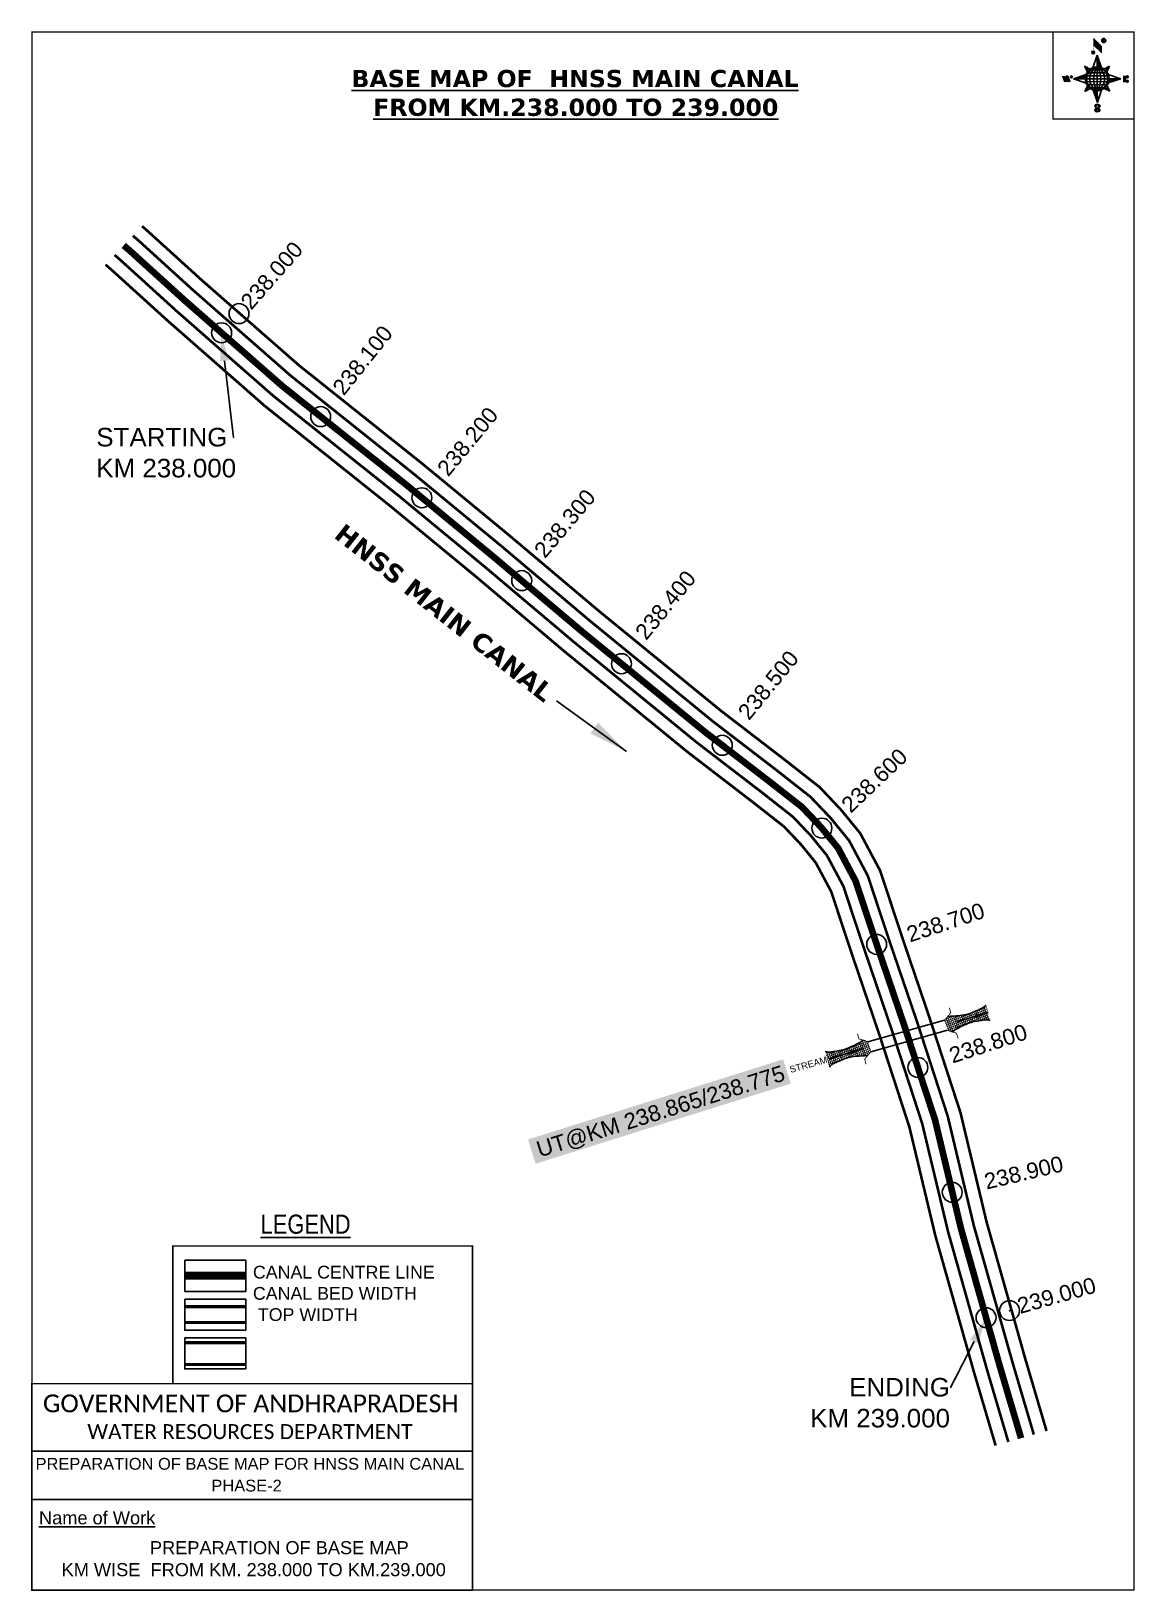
# Model space of a CAD drawing. Header units: inches. Extents: x 755820 to 756652, y 1623294 to 1624470.
import ezdxf
from ezdxf import colors
from ezdxf.entities.mleader import LeaderData, LeaderLine
from ezdxf.enums import TextEntityAlignment as Align
from ezdxf.math import Vec2, Vec3

# ---------------------------------------------------------------- set-up
doc = ezdxf.new("R2010")
doc.units = ezdxf.units.IN
doc.header["$LTSCALE"] = 15
doc.header["$MEASUREMENT"] = 0
doc.header["$PDMODE"] = 32
doc.header["$PDSIZE"] = 15
doc.linetypes.add('HIDDEN2', pattern=[0.1875, 0.125, -0.0625])
for name, color, linetype in [('AQUADUCT', 1, 'Continuous'), ('bord', 1, 'Continuous'), ('CANAL1', 7, 'Continuous'), ('CSMark', 72, 'Continuous'), ('DCBMS', 232, 'Continuous'), ('PAGE', 7, 'Continuous'), ('STRUCTURE', 5, 'Continuous'), ('TEXT', 6, 'Continuous')]:
    doc.layers.add(name, color=color, linetype=linetype)
doc.styles.add('ARIALN', font='ARIALN.TTF')
doc.styles.get("Standard").update_dxf_attribs({"font": 'arial.ttf'})
doc.dimstyles.get("Standard").update_dxf_attribs({"dimtxt": 20, "dimasz": 0.18, "dimexe": 0.18, "dimexo": 0.0625, "dimgap": 0.09, "dimtad": 0, "dimtih": 1, "dimtoh": 1, "dimdec": 4, "dimzin": 0, "dimdsep": 46, "dimtxsty": 'Standard', "dimcen": 0.09, "dimadec": 0, "dimazin": 0, "dimtfac": 1, "dimtdec": 4, "dimtofl": 0, "dimtmove": 0, "dimatfit": 3, "dimfxl": 1, "dimtolj": 1, "dimtzin": 0, "dimarcsym": 0})
pattern_1 = [(267.297113149, (-8720374.938, 50637915.138), (10.5367255337, -0.497431438), [])]
pattern_2 = [(357.297113149, (-8720374.938, 50637915.138), (0.497431438, 10.5367255337), [])]

# ---------------------------------------------------------------- blocks, each defined once
blk = doc.blocks.new('*X26')
at = {"color": 0, "linetype": 'Continuous'}
for p, q in [((6321.6, 240.5), (6322.3, 241.2)), ((6321.6, 240.3), (6322.3, 241)), ((6321.6, 240.1), (6322.3, 240.8)), ((6321.6, 239.9), (6322.4, 240.7)), ((6321.6, 239.8), (6322.4, 240.6)), ((6321.6, 239.6), (6322.5, 240.5)), ((6321.6, 239.4), (6322.5, 240.3)), ((6321.6, 239.2), (6322.6, 240.2)), ((6321.7, 239.1), (6322.6, 240.1)), ((6321.8, 240.8), (6322.4, 241.4)), ((6321.8, 239), (6322.7, 240)), ((6321.8, 239), (6322.8, 239.9)), ((6321.9, 238.9), (6322.9, 239.8)), ((6322, 238.8), (6323, 239.7)), ((6322.1, 241.3), (6322.4, 241.6)), ((6322.1, 238.7), (6323.1, 239.6)), ((6322.2, 238.6), (6323.1, 239.6)), ((6322.3, 238.5), (6323.2, 239.5)), ((6322.4, 238.5), (6323.3, 239.4)), ((6322.5, 238.4), (6323.4, 239.3)), ((6322.7, 238.4), (6323.6, 239.3)), ((6322.8, 238.3), (6323.7, 239.2)), ((6322.9, 238.3), (6323.8, 239.1)), ((6323.1, 238.2), (6323.9, 239.1)), ((6323.2, 238.2), (6324, 239)), ((6323.3, 238.2), (6324.2, 239)), ((6323.5, 238.1), (6324.3, 238.9)), ((6323.7, 238.1), (6324.4, 238.9)), ((6323.8, 238.1), (6324.6, 238.8)), ((6324.1, 238.2), (6324.7, 238.8)), ((6324.3, 238.3), (6324.9, 238.8)), ((6324.6, 238.3), (6325.1, 238.8)), ((6324.8, 238.4), (6325.2, 238.8)), ((6325.1, 238.5), (6325.4, 238.8)), ((6325.4, 238.6), (6325.6, 238.8))]:
    blk.add_line(p, q, dxfattribs=at)
blk = doc.blocks.new('*X25')
at = {"color": 0, "linetype": 'Continuous'}
for p, q in [((6324.4, 240.3), (6324.5, 240.4)), ((6324.6, 240.3), (6324.8, 240.5)), ((6324.7, 240.2), (6325, 240.5)), ((6324.8, 240.2), (6325.2, 240.6)), ((6325, 240.1), (6325.5, 240.6)), ((6325.1, 240.1), (6325.6, 240.6)), ((6325.2, 240), (6325.8, 240.6)), ((6325.3, 240), (6326, 240.6)), ((6325.4, 239.9), (6326.1, 240.6)), ((6325.5, 239.8), (6326.2, 240.5)), ((6325.6, 239.8), (6326.3, 240.5)), ((6325.7, 239.7), (6326.5, 240.4)), ((6325.9, 239.6), (6326.6, 240.3)), ((6326, 239.5), (6326.7, 240.3)), ((6326, 239.4), (6326.8, 240.2)), ((6326.1, 239.3), (6327, 240.2)), ((6326.2, 239.3), (6327.1, 240.1)), ((6326.3, 239.2), (6327.1, 240)), ((6326.4, 239.1), (6327.2, 239.9)), ((6326.5, 239), (6327.3, 239.8)), ((6326.5, 238.9), (6327.4, 239.7)), ((6326.6, 238.8), (6327.5, 239.6)), ((6326.7, 238.7), (6327.5, 239.5)), ((6326.8, 238.6), (6327.6, 239.4)), ((6326.8, 238.5), (6327.7, 239.3)), ((6326.8, 236.5), (6327.4, 237)), ((6326.9, 238.3), (6327.8, 239.2)), ((6326.9, 238.2), (6327.9, 239.1)), ((6326.9, 236.8), (6327.6, 237.4)), ((6327, 238.1), (6327.8, 239)), ((6327, 237.9), (6327.8, 238.8)), ((6327, 237.8), (6327.8, 238.6)), ((6327, 237.6), (6327.8, 238.4)), ((6327, 237.4), (6327.8, 238.2)), ((6327, 237.3), (6327.8, 238)), ((6327, 237.1), (6327.8, 237.9))]:
    blk.add_line(p, q, dxfattribs=at)
blk = doc.blocks.new('H')
at = {"layer": 'bord', "extrusion": (0.000427885, 0.004792, 0.999988)}
h = blk.add_hatch(dxfattribs=at)
h.set_pattern_fill('LINE', color=8, scale=84.387686, angle=-2.7029, style=0)
h.set_pattern_definition(pattern_2)
h.paths.add_polyline_path([(-492, 786, -0.090992), (-448, 775), (-486, 912)])
h = blk.add_hatch(dxfattribs=at)
h.set_pattern_fill('LINE', color=8, scale=84.387686, angle=-92.7029, style=0)
h.set_pattern_definition(pattern_1)
h.paths.add_polyline_path([(-625, 665, -0.090992), (-615, 710), (-751, 671)])
h = blk.add_hatch(dxfattribs=at)
h.set_pattern_fill('LINE', color=8, scale=84.387686, angle=-2.7029, style=0)
h.set_pattern_definition(pattern_2)
h.paths.add_polyline_path([(-504, 533, -0.090992), (-549, 543), (-510, 406)])
h = blk.add_hatch(dxfattribs=at)
h.set_pattern_fill('LINE', color=8, scale=84.387686, angle=-92.7029, style=0)
h.set_pattern_definition(pattern_1)
h.paths.add_polyline_path([(-246, 647), (-372, 653, -0.090992), (-382, 609)])
for p, q in [((-519, 1020, -1217), (-435, 927, -1216)), ((-516, 1087, -1217), (-432, 994, -1217)), ((-538, 774, -1216), (-487, 906, -1216)), ((-487, 906, -1216), (-493, 780, -1216)), ((-487, 906, -1216), (-448, 769, -1216)), ((-865, 701, -1215), (-847, 638, -1215)), ((-847, 700, -1215), (-829, 637, -1215)), ((-829, 699, -1215), (-811, 636, -1215)), ((-829, 699, -1215), (-811, 698, -1215)), ((-811, 698, -1215), (-794, 635, -1215)), ((-752, 665, -1215), (-615, 704, -1215)), ((-627, 794, -1216), (-567, 760, -1216)), ((-627, 794, -1216), (-584, 747, -1215)), ((-599, 731, -1215), (-627, 794, -1216)), ((-421, 753, -1216), (-359, 781, -1216)), ((-359, 781, -1216), (-405, 739, -1216)), ((-359, 781, -1216), (-392, 721, -1215)), ((-379, 693, -1215), (-246, 641, -1215)), ((-213, 669, -1215), (-217, 601, -1215)), ((-752, 665, -1215), (-625, 659, -1215)), ((-619, 614, -1215), (-752, 665, -1215)), ((-639, 526, -1214), (-606, 585, -1215)), ((-639, 526, -1214), (-593, 568, -1215)), ((-577, 553, -1215), (-639, 526, -1214)), ((-511, 400, -1214), (-549, 537, -1214)), ((-460, 533, -1215), (-511, 400, -1214)), ((-505, 527, -1214), (-511, 400, -1214)), ((-371, 513, -1214), (-431, 546, -1215)), ((-371, 513, -1214), (-414, 560, -1215)), ((-399, 576, -1215), (-371, 513, -1214)), ((-246, 641, -1215), (-383, 603, -1215)), ((-373, 647, -1215), (-246, 641, -1215)), ((-197, 600, -1215), (-194, 668, -1215))]:
    blk.add_line(p, q, dxfattribs=at)
at = {"layer": 'bord', "color": 8, "linetype": 'ByBlock', "extrusion": (0.000427885, 0.004792, 0.999988)}
for p, q in [((-375, 679, -1215), (-620, 691, -1215)), ((-386, 711, -1215), (-605, 722, -1215)), ((-411, 744, -1216), (-578, 752, -1216)), ((-493, 780, -1216), (-505, 527, -1214)), ((-373, 647, -1215), (-625, 659, -1215)), ((-378, 616, -1215), (-623, 628, -1215)), ((-392, 585, -1215), (-611, 595, -1215)), ((-420, 555, -1215), (-587, 562, -1215))]:
    blk.add_line(p, q, dxfattribs=at)
at = {"layer": 'bord', "extrusion": (0.000427885, 0.004792, 0.999988), "elevation": -1212}
for points, const_width in [([(-522, 960), (-516, 1093)], 1.61), ([(-434, 933), (-428, 1066)], 1.61), ([(-870, 707), (-846, 706)], 0.642), ([(-829, 643), (-821, 678)], 0.642), ([(-793, 641), (-782, 694)], 0.642), ([(-223, 676), (-174, 673)], 0.706), ([(-829, 643), (-855, 644)], 0.642), ([(-811, 642), (-784, 641)], 0.642), ([(-177, 605), (-226, 607)], 0.706), ([(-195, 645), (-185, 644)], 0.706)]:
    blk.add_lwpolyline(points, dxfattribs=dict(at, const_width=const_width))
for points, const_width in [([(-414, 1073, 1), (-398, 1058, 1)], 22.3), ([(-530, 950, 1), (-520, 939, 1)], 14.8), ([(-776, 697, 1), (-769, 690, 1)], 8.9), ([(-180, 618, 1), (-173, 611, 1)], 9.79), ([(-178, 667, 1), (-171, 660, 1)], 9.79), ([(-490, 362, 1), (-498, 369, 1)], 11.1), ([(-525, 322, 1), (-533, 329, 1)], 11.1)]:
    blk.add_lwpolyline(points, format="xyb", close=True, dxfattribs=dict(at, const_width=const_width))
for points in [[(-537, 317), (-531, 310), (-520, 307), (-505, 307), (-494, 310), (-486, 318), (-487, 326), (-491, 333), (-494, 336), (-503, 341), (-522, 347), (-530, 352), (-534, 355), (-537, 363), (-537, 373), (-530, 381), (-520, 384), (-504, 384), (-493, 380), (-487, 373)], [(-522, 348), (-526, 354), (-528, 361), (-528, 371), (-526, 375), (-521, 381), (-515, 384)], [(-505, 307), (-499, 312), (-497, 319), (-497, 327), (-501, 335), (-509, 343)]]:
    blk.add_lwpolyline(points, dxfattribs=at)
at = {"layer": 'bord', "extrusion": (0.000427885, 0.004792, 0.999988)}
for centre, radius in [((-406, 1065, -1212), 22.3), ((-525, 944, -1212), 14.8), ((-773, 694, -1212), 8.9), ((-498, 659, -1212), 127), ((-177, 615, -1212), 9.79), ((-174, 663, -1212), 9.79), ((-494, 365, -1212), 11.1), ((-529, 325, -1212), 11.1)]:
    blk.add_circle(centre, radius, dxfattribs=at)
at = {"layer": 'bord', "color": 8, "linetype": 'ByBlock', "extrusion": (0.000427885, 0.004792, 0.999988)}
for centre, radius, start, end in [((-482, 658, -1212), 128, 94.9254, 259.6691), ((-437, 656, -1212), 141, 113.2864, 241.308), ((-316, 651, -1212), 222, 142.5892, 212.0053), ((-560, 662, -1212), 141, 293.2864, 61.308), ((-681, 668, -1212), 222, 322.5892, 32.0053), ((-515, 660, -1212), 128, 274.9254, 79.6691)]:
    blk.add_arc(centre, radius, start, end, dxfattribs=at)
at = {"layer": 'bord', "extrusion": (0.000427885, 0.004792, 0.999988)}
for points in [[(-516, 1093, -1212), (-431, 1000, -1212), (-519, 1026, -1212), (-434, 933, -1212)], [(-864, 707, -1212), (-846, 706, -1212), (-846, 644, -1212), (-829, 643, -1212)], [(-829, 705, -1212), (-811, 704, -1212), (-811, 642, -1212), (-793, 641, -1212)], [(-193, 674, -1212), (-197, 606, -1212), (-213, 675, -1212), (-216, 607, -1212)]]:
    blk.add_solid(points, dxfattribs=at)
at = {"layer": 'bord', "extrusion": (0.000427885, 0.004792, 0.999988), "xscale": 7.977342409717546, "yscale": 7.977342408231451, "zscale": 7.977342408476333, "rotation": 138.0840426661453}
for name, p in [('*X25', (38301, -31929, -1212)), ('*X26', (38314, -31951, -1212))]:
    blk.add_blockref(name, p, dxfattribs=at)
blk = doc.blocks.new('UT')
at = {"layer": 'STRUCTURE'}
h = blk.add_hatch(dxfattribs=at)
h.set_pattern_fill('DASH', color=150, scale=8, angle=-39.6278, style=0)
h.set_pattern_definition([(320.372247933, (-4370.464, -6260.8811), (1.40800153113, 0.132407282), [1, -1])])
h.paths.add_polyline_path([(765163, 1700681.9), (765165.6, 1700680.6), (765167.2, 1700680.3), (765169.1, 1700680), (765172.4, 1700679.6), (765176.4, 1700679.3), (765179.5, 1700679.5), (765183.1, 1700679.9), (765187.7, 1700680.9), (765188.9, 1700681.2), (765193.1, 1700682.2), (765196.1, 1700680.2), (765196.1, 1700672.2), (765193.1, 1700670.2), (765190.5, 1700670.8), (765188.1, 1700671.3), (765185.5, 1700671.8), (765183.6, 1700672.1), (765181, 1700672.5), (765180.3, 1700672.5), (765178.5, 1700672.6), (765176.7, 1700672.6), (765174.6, 1700672.5), (765172.5, 1700672.3), (765170.4, 1700672), (765168.5, 1700671.7), (765166.1, 1700671.2), (765165, 1700670.8), (765163, 1700669.7)])
h.paths.add_polyline_path([(765259.1, 1700682.2), (765256.1, 1700680.2), (765256.1, 1700672.2), (765259.1, 1700670.2), (765261.9, 1700671), (765264.4, 1700671.6), (765266.4, 1700672), (765269.1, 1700672.5), (765272.7, 1700673), (765276.1, 1700673.1), (765278.6, 1700672.9), (765281.2, 1700672.7), (765283.9, 1700672.3), (765286.4, 1700671.9), (765288, 1700671.3), (765289.2, 1700670.6), (765289.1, 1700682.7), (765287.6, 1700681.8), (765285.7, 1700681.2), (765283, 1700680.7), (765281.2, 1700680.4), (765276.7, 1700679.9), (765272.7, 1700679.9), (765268.7, 1700680.3), (765264.8, 1700681), (765261.2, 1700681.7)])
at = {"layer": 'STRUCTURE', "color": 150, "const_width": 0.628}
for points in [[(765190.1, 1700688.2), (765190.1, 1700684.2), (765196.1, 1700680.2), (765256.1, 1700680.2), (765262.1, 1700684.2), (765262.1, 1700688.2)], [(765190.1, 1700664.2), (765190.1, 1700668.2), (765196.1, 1700672.2), (765256.1, 1700672.2), (765262.1, 1700668.2), (765262.1, 1700664.2)]]:
    blk.add_lwpolyline(points, dxfattribs=at)
at = {"layer": 'STRUCTURE', "color": 150}
for points in [[(765196.1, 1700680.2), (765256.1, 1700680.2)], [(765196.1, 1700672.2), (765256.1, 1700672.2)], [(765196.1, 1700672.2), (765256.1, 1700672.2)]]:
    blk.add_lwpolyline(points, dxfattribs=at)
at = {"layer": 'STRUCTURE', "color": 0}
blk.add_circle((765226.1, 1700676.2), 1.89, dxfattribs=at)
at = {"layer": 'STRUCTURE', "color": 150}
for points in [[(765163, 1700681.9), (765164.4, 1700681.1), (765167.9, 1700680.2), (765171.2, 1700679.8), (765176.1, 1700679.4), (765184.7, 1700680.3), (765193.1, 1700682.2)], [(765289.1, 1700682.7), (765287.8, 1700681.9), (765284.3, 1700680.9), (765280.9, 1700680.4), (765276.1, 1700679.8), (765267.4, 1700680.5), (765259.1, 1700682.2)], [(765163, 1700669.7), (765164.3, 1700670.6), (765167.8, 1700671.6), (765171.2, 1700672.1), (765176, 1700672.6), (765184.7, 1700672), (765193.1, 1700670.2)], [(765289.2, 1700670.6), (765287.8, 1700671.4), (765284.2, 1700672.3), (765280.9, 1700672.7), (765276.1, 1700673.1), (765267.4, 1700672.2), (765259.1, 1700670.2)]]:
    blk.add_spline(points, degree=3, dxfattribs=at)
at = {"layer": 'STRUCTURE', "color": 0}
blk.add_text('STREAM', height=5, dxfattribs=at).set_placement((765148.2, 1700675.8), align=Align.MIDDLE_CENTER)
for points in [[(765190.9, 1700676), (765164.2, 1700675.8)], [(765289.3, 1700676.7), (765265.4, 1700676.4)]]:
    blk.add_leader(points, dimstyle='Standard', override={"dimasz": 10, "dimgap": 0.09, "dimtad": 0}, dxfattribs=at)

msp = doc.modelspace()

# ---------------------------------------------------------------- linework, layer by layer
at = {"layer": 'CANAL1', "color": 200, "const_width": 2}
for points in [[(755903.9, 1624323), (755907.4, 1624319.9), (755949.4, 1624281.8), (756022.2, 1624218), (756115.7, 1624143.4), (756181.4, 1624089.2), (756248.1, 1624032.9), (756340.3, 1623957.5), (756388.8, 1623920.2), (756414.9, 1623899.7), (756430.8, 1623882.9), (756445.4, 1623865), (756460.4, 1623836.9), (756477, 1623786.7), (756497.5, 1623726.4), (756521, 1623654.3), (756540.7, 1623571.8), (756570.1, 1623467.8), (756585.9, 1623414.2)], [(755876.4, 1624293.9), (755880.9, 1624290), (755922.8, 1624252), (755996.5, 1624187.3), (756090.5, 1624112.3), (756155.8, 1624058.5), (756222.5, 1624002.1), (756315.5, 1623926.1), (756364.3, 1623888.6), (756387.9, 1623870.1), (756400.8, 1623856.5), (756411.9, 1623842.8), (756423.5, 1623821.1), (756439.1, 1623774), (756459.6, 1623713.8), (756482.5, 1623643.4), (756502, 1623561.7), (756531.7, 1623456.7), (756547.5, 1623403.2)]]:
    msp.add_lwpolyline(points, dxfattribs=at)
at = {"layer": 'CANAL1', "color": 1, "linetype": 'HIDDEN2', "ltscale": 8, "const_width": 5}
msp.add_lwpolyline([(755890.1, 1624308.4), (755894.1, 1624305), (755936.1, 1624266.9), (755963.9, 1624242.5), (756009.4, 1624202.6), (756103.1, 1624127.9), (756168.6, 1624073.8), (756235.3, 1624017.5), (756327.9, 1623941.8), (756376.5, 1623904.4), (756401.4, 1623884.9), (756415.8, 1623869.7), (756428.7, 1623853.9), (756441.9, 1623829), (756458.1, 1623780.4), (756478.6, 1623720.1), (756481.2, 1623712.1), (756492.1, 1623678.5), (756501.8, 1623648.9), (756521.4, 1623566.8), (756540.3, 1623499.7), (756550.9, 1623462.2), (756566.7, 1623408.7)], dxfattribs=at)
at = {"layer": 'CANAL1', "color": 5, "const_width": 2}
for points in [[(755897, 1624315.7), (755900.8, 1624312.5), (755942.7, 1624274.4), (756015.8, 1624210.3), (756109.4, 1624135.6), (756175, 1624081.5), (756241.7, 1624025.2), (756334.1, 1623949.6), (756382.7, 1623912.3), (756408.1, 1623892.3), (756423.3, 1623876.3), (756437.1, 1623859.4), (756451.1, 1623833), (756467.5, 1623783.6), (756488.1, 1623723.3), (756511.4, 1623651.6), (756531, 1623569.3), (756560.5, 1623465), (756576.3, 1623411.5)], [(755883.2, 1624301.2), (755887.5, 1624297.5), (755929.4, 1624259.4), (756002.9, 1624194.9), (756096.8, 1624120.1), (756162.2, 1624066.1), (756228.9, 1624009.8), (756321.7, 1623933.9), (756370.4, 1623896.5), (756394.6, 1623877.5), (756408.3, 1623863.1), (756420.3, 1623848.3), (756432.7, 1623825.1), (756448.6, 1623777.2), (756469.1, 1623716.9), (756492.1, 1623646.2), (756511.7, 1623564.3), (756541.3, 1623459.4), (756557.1, 1623405.9)]]:
    msp.add_lwpolyline(points, dxfattribs=at)
at = {"layer": 'CANAL1', "color": 1, "linetype": 'HIDDEN2', "ltscale": 100, "const_width": 6, "elevation": -0.4}
msp.add_lwpolyline([(755982.1, 1623531.3), (755936.1, 1623531.3)], dxfattribs=at)
at = {"layer": 'CANAL1', "color": 5, "const_width": 2.4, "elevation": -0.4}
for points in [[(755982.1, 1623508), (755936.1, 1623508)], [(755982.1, 1623496), (755936.1, 1623496)]]:
    msp.add_lwpolyline(points, dxfattribs=at)
at = {"layer": 'CANAL1', "color": 200, "const_width": 2.4, "elevation": -0.4}
for points in [[(755982.1, 1623480.8), (755936.1, 1623480.8)], [(755982.1, 1623464.3), (755936.1, 1623464.3)]]:
    msp.add_lwpolyline(points, dxfattribs=at)
at = {"layer": 'CSMark', "color": 2}
for p in [(755977, 1624257), (756558, 1623505)]:
    msp.add_point(p, dxfattribs=at)
at = {"layer": 'CSMark', "color": 3}
for p in [(755963.9, 1624242.5), (756038.6, 1624179.3), (756114.9, 1624118.1), (756190.2, 1624055.6), (756265.4, 1623992.9), (756341.4, 1623931.4), (756416.5, 1623868.9), (756457.8, 1623781.2), (756488.9, 1623688.4), (756514.8, 1623594.2), (756540.3, 1623499.7), (756540.3, 1623499.7)]:
    msp.add_point(p, dxfattribs=at)
at = {"layer": 'PAGE', "const_width": 1}
msp.add_lwpolyline([(756651.9, 1623294.2), (756651.9, 1624469.5), (755820.9, 1624469.5), (755820.9, 1623294.2), (756651.9, 1623294.2)], dxfattribs=at)
at = {"layer": 'PAGE'}
for points, const_width in [([(756651.9, 1624469.5), (756590.8, 1624469.5), (756590.8, 1624403.8), (756651.9, 1624403.8)], 1), ([(755927.2, 1623553.7), (756153.1, 1623553.7), (756153.1, 1623449.9), (755927.2, 1623449.9)], 1.2), ([(755820.9, 1623449.9), (756153.1, 1623449.9), (756153.1, 1623294.2), (755820.9, 1623294.2)], 1.2)]:
    msp.add_lwpolyline(points, close=True, dxfattribs=dict(at, const_width=const_width))
at = {"layer": 'PAGE', "elevation": -0.4}
for points in [[(755936.1, 1623543), (755982.1, 1623543), (755982.1, 1623519.5), (755936.1, 1623519.5)], [(755936.1, 1623513.7), (755982.1, 1623513.7), (755982.1, 1623490.2), (755936.1, 1623490.2)], [(755936.1, 1623484.5), (755982.1, 1623484.5), (755982.1, 1623461), (755936.1, 1623461)]]:
    msp.add_lwpolyline(points, close=True, dxfattribs=at)
at = {"layer": 'PAGE'}
for points in [[(755820.9, 1623398.9), (756153.1, 1623398.9)], [(755820.9, 1623362.5), (756153.1, 1623362.5)]]:
    msp.add_lwpolyline(points, dxfattribs=at)

# ---------------------------------------------------------------- block references
at = {"layer": 'AQUADUCT', "color": 1, "xscale": 0.0703495379661093, "yscale": 0.07034953800030053, "zscale": 0.07034953795990817, "rotation": 3.078330607406165}
msp.add_blockref('H', (756661.6, 1624390.1, 85.4), dxfattribs=at)
at = {"layer": 'STRUCTURE', "color": 0, "rotation": 15.75530949309005}
msp.add_blockref('UT', (481788.6, -220851.4), dxfattribs=at)

# ---------------------------------------------------------------- texts
at = {"layer": 'CANAL1', "insert": (756055.8, 1624100.1), "char_height": 14, "width": 205.129, "attachment_point": 1, "rotation": 321.7651}
msp.add_mtext('\\pi0.96322;{\\fVerdana|b1|i0|c0|p34;HNSS MAIN CANAL}', dxfattribs=at)
at = {"layer": 'CSMark', "color": 3}
for s, rotation, p in [('238.000', 48.7443, (755981.7, 1624263.1)), ('238.800', 18.1305, (756513.1, 1623697))]:
    msp.add_text(s, height=12, rotation=rotation, dxfattribs=at).set_placement(p, align=Align.MIDDLE_LEFT)
at = {"layer": 'CSMark', "color": 1}
for s, rotation, p in [('238.100', 51.417, (756051.3, 1624198.2)), ('238.200', 50.5003, (756130.1, 1624137.2)), ('238.300', 49.8239, (756203.1, 1624075.6)), ('238.400', 50.7198, (756279.4, 1624013.8)), ('238.500', 50.7198, (756356.9, 1623953.4)), ('238.600', 43.5824, (756434.1, 1623884)), ('238.700', 18.3648, (756481, 1623788.3)), ('238.900', 13.4262, (756539.2, 1623602.1)), ('239.000', 15.7789, (756564.3, 1623508.2))]:
    msp.add_text(s, height=12, rotation=rotation, dxfattribs=at).set_placement(p, align=Align.MIDDLE_LEFT)
at = {"layer": 'PAGE', "extrusion": (0.000201441, 0.004807, 0.999988), "style": 'ARIALN'}
msp.add_text('%%ULEGEND', height=14.4, rotation=359.9999, dxfattribs=at).set_placement((756027.2, 1623550.7, 7956.5), align=Align.MIDDLE)
at = {"layer": 'PAGE', "extrusion": (0.000201441, 0.004807, 0.999988)}
for s, height, p in [('PREPARATION OF BASE MAP FOR HNSS MAIN CANAL', 8.878, (755823.6, 1623365.5, 7955.6)), ('%%UName of Work', 9.822, (755826.2, 1623324.3, 7954.2))]:
    msp.add_text(s, height=height, rotation=359.9999, dxfattribs=at).set_placement(p)
for s, height, p in [('PHASE-2', 8.88, (755982.7, 1623353.5, 7955.5)), ('PREPARATION OF BASE MAP', 9.822, (756007.4, 1623306.7, 7954.3)), ('KM WISE  FROM KM. 238.000 TO KM.239.000', 9.822, (755988.1, 1623290.1, 7954.3))]:
    msp.add_text(s, height=height, rotation=359.9999, dxfattribs=at).set_placement(p, align=Align.MIDDLE_CENTER)
at = {"layer": 'PAGE', "extrusion": (0.000201441, 0.004807, 0.999988), "attachment_point": 1, "text_direction": (1, -1e-06, -0.000201)}
for s, insert, char_height, width in [('CANAL CENTRE LINE CANAL BED WIDTH {\\H2.3717x; }\\P TOP WIDTH{\\H1.9152x; }', (755987.5, 1623538.8, -0.4), 9.6, 168.926), ('\\pi3.5885;{\\fCalibri|b0|i0|c0|p34;\\H1.3333x;GOVERNMENT OF ANDHRAPRADESH\\P\\pi37.073;\\H0.83998x;WATER RESOURCES DEPARTMENT}', (755825.6, 1623441.7, -1.3), 10.059, 321.276)]:
    msp.add_mtext(s, dxfattribs=dict(at, insert=insert, char_height=char_height, width=width))
at = {"layer": 'STRUCTURE', "color": 5, "insert": (756199.4, 1623631.7), "char_height": 12, "width": 194.469, "attachment_point": 1, "rotation": 17.4391, "bg_fill": 1, "box_fill_scale": 1.3, "bg_fill_color": 7, "bg_fill_true_color": 16777215, "bg_fill_transparency": 4390977}
msp.add_mtext('\\pi0.71894;UT@KM 238.865/238.775', dxfattribs=at)
at = {"layer": 'TEXT', "color": 1, "insert": (756040, 1624440.8), "char_height": 13, "width": 379.826, "attachment_point": 1}
msp.add_mtext('\\pi21.755;{\\fVerdana|b1|i0|c0|p34;\\LBASE MAP OF  HNSS MAIN CANAL \\P\\pi38.16;FROM KM.238.000 TO 239.000}', dxfattribs=at)

# ---------------------------------------------------------------- leaders
at = {"layer": 'CANAL1'}
msp.add_leader([(756269.2, 1623926.8), (756216.5, 1623964.9)], dimstyle='Standard', override={"dimasz": 30, "dimgap": 0.09, "dimtad": 0}, dxfattribs=at)
at = {"layer": 'DCBMS', "color": 5}
ml = msp.add_multileader_mtext('Standard', dxfattribs=at)
ml.set_content('STARTING\\PKM 238.000', color=5)
ml.set_leader_properties()
ml.build(insert=Vec2(0, 0))
ml.multileader.update_dxf_attribs({"dogleg_length": 0.36, "arrow_head_size": 20})
ctx = ml.context
ctx.base_point, ctx.char_height, ctx.arrow_head_size, ctx.landing_gap_size, ctx.plane_origin = Vec3(755869.3, 1624163.6), 14, 20, 0.09, Vec3(756040.2, 1624236.4)
notes = []
notes.append((ctx, [(0, (1, 1, 0), (755972.9, 1624163.6), (-1, 0), 0.36, [(0, [(755963.7, 1624241.3)], 0, [])])]))
ctx.mtext.insert, ctx.mtext.flow_direction = Vec3(755869.4, 1624170.8), 5
for ctx, leaders in notes:
    for number, flags, end, landing, length, lines in leaders:
        leader = LeaderData()
        leader.index, (leader.has_last_leader_line, leader.has_dogleg_vector, leader.attachment_direction) = number, flags
        leader.last_leader_point, leader.dogleg_vector, leader.dogleg_length = Vec3(end), Vec3(landing), length
        for number, points, colour, breaks in lines:
            line = LeaderLine()
            line.index, line.vertices, line.color, line.breaks = number, Vec3.list(points), colors.encode_raw_color(colour), breaks
            leader.lines.append(line)
        ctx.leaders.append(leader)

# ---------------------------------------------------------------- next in the draw order: leaders
ml = msp.add_multileader_mtext('Standard', dxfattribs=at)
ml.set_content('ENDING \\PKM 239.000', color=5)
ml.set_leader_properties()
ml.build(insert=Vec2(0, 0))
ml.multileader.update_dxf_attribs({"dogleg_length": 0.36, "arrow_head_size": 20})
ctx = ml.context
ctx.base_point, ctx.char_height, ctx.arrow_head_size, ctx.landing_gap_size, ctx.plane_origin = Vec3(756409.9, 1623447.1), 14, 20, 0.09, Vec3(756553.6, 1623659.4)
ctx.text_align_type = 2
notes = []
notes.append((ctx, [(0, (1, 1, 0), (756513.6, 1623447.1), (-1, 0), 0.36, [(0, [(756540.4, 1623499.6)], 0, [])])]))
ctx.mtext.insert, ctx.mtext.width, ctx.mtext.alignment, ctx.mtext.flow_direction = Vec3(756513.1, 1623454.2), 109.049, 3, 5
ctx.mtext.has_bg_fill, ctx.mtext.bg_color, ctx.mtext.bg_scale_factor, ctx.mtext.bg_transparency, ctx.mtext.use_window_bg_color = 1, -1027028792, 1.5, 0, 1
for ctx, leaders in notes:
    for number, flags, end, landing, length, lines in leaders:
        leader = LeaderData()
        leader.index, (leader.has_last_leader_line, leader.has_dogleg_vector, leader.attachment_direction) = number, flags
        leader.last_leader_point, leader.dogleg_vector, leader.dogleg_length = Vec3(end), Vec3(landing), length
        for number, points, colour, breaks in lines:
            line = LeaderLine()
            line.index, line.vertices, line.color, line.breaks = number, Vec3.list(points), colors.encode_raw_color(colour), breaks
            leader.lines.append(line)
        ctx.leaders.append(leader)

doc.saveas('drawing.dxf')
